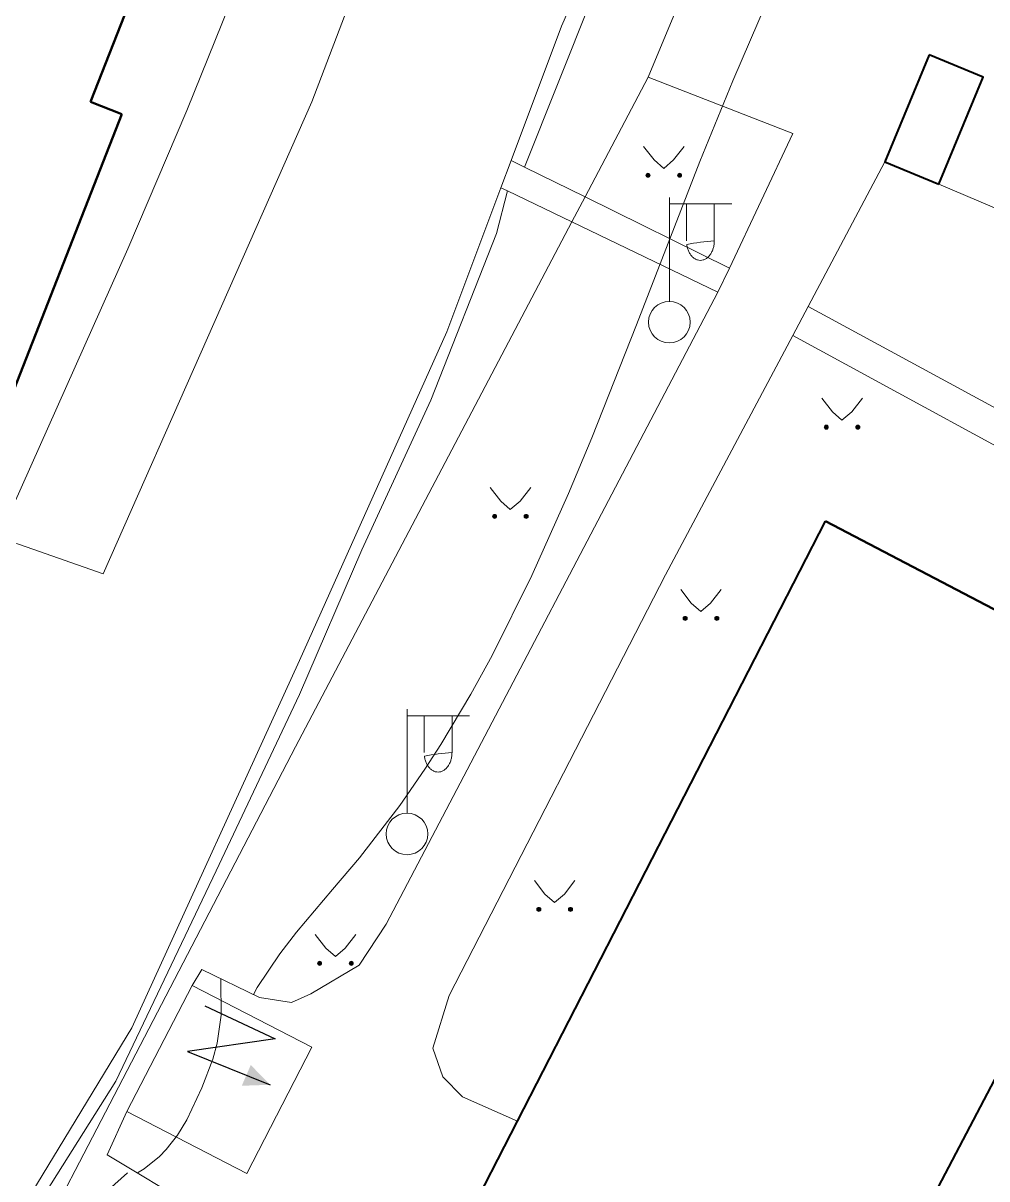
# Model space of a CAD drawing. Extents: x 1000 to 4000, y -5000 to -1000.
# Drawn here: x 1385.1 to 1431.4, y -4218.6 to -4163 of the extents above; entities that cross this region are included whole.
import ezdxf

# ---------------------------------------------------------------- set-up
doc = ezdxf.new("R2010")
doc.units = 0
doc.header["$MEASUREMENT"] = 0
for name, color, linetype in [('16', 7, 'CONTINUOUS'), ('СЛОЙ_11', 7, 'CONTINUOUS'), ('СЛОЙ_16', 7, 'CONTINUOUS'), ('СЛОЙ_24', 7, 'CONTINUOUS'), ('СЛОЙ_3', 7, 'CONTINUOUS'), ('СЛОЙ_37', 7, 'CONTINUOUS'), ('СЛОЙ_41', 7, 'CONTINUOUS'), ('СЛОЙ_50', 7, 'CONTINUOUS'), ('СЛОЙ_6', 7, 'CONTINUOUS')]:
    doc.layers.add(name, color=color, linetype=linetype)

# ---------------------------------------------------------------- blocks, each defined once
blk = doc.blocks.new('112_2')
at = {"layer": '16', "color": 121, "linetype": 'Continuous'}
blk.add_lwpolyline([(1.171, -1.947), (-1.974, 0.052), (2.276, 0.138), (-1.465, 2.221)], dxfattribs=at)
blk.add_solid([(-1.465, 2.221), (-0.657, 1.158), (-0.104, 2.094)], dxfattribs=at)

msp = doc.modelspace()

# ---------------------------------------------------------------- linework, layer by layer
at = {"layer": 'СЛОЙ_11', "color": 253, "linetype": 'Continuous', "lineweight": 0}
for points in [[(1380.614, -4186.54), (1388.947, -4189.455), (1398.981, -4166.741), (1410.26, -4137.126), (1416.213, -4119.963)], [(1412.122, -4171.325), (1415.158, -4165.559)], [(1415.158, -4165.559), (1422.12, -4168.27)], [(1429.139, -4170.713), (1442.178, -4176.252)], [(1411.491, -4172.525), (1412.122, -4171.325)], [(1376.589, -4239.312), (1398.192, -4197.788), (1411.491, -4172.525)]]:
    msp.add_lwpolyline(points, dxfattribs=at)
at = {"layer": 'СЛОЙ_16', "color": 253, "linetype": 'Continuous', "lineweight": 0}
for points in [[(1393.219, -4209.261), (1390.089, -4215.33)], [(1390.089, -4215.33), (1395.857, -4218.304), (1398.986, -4212.235), (1393.219, -4209.261)]]:
    msp.add_lwpolyline(points, dxfattribs=at)
at = {"layer": 'СЛОЙ_24', "color": 253, "linetype": 'Continuous', "lineweight": 0}
for p, q in [((1422.845, -4176.596), (1437.771, -4184.698)), ((1393.219, -4209.261), (1393.686, -4208.499)), ((1405.584, -4209.738), (1404.803, -4212.28)), ((1390.089, -4215.33), (1389.14, -4217.405))]:
    msp.add_line(p, q, dxfattribs=at)
for points in [[(1417.342, -4148.713), (1410.983, -4163.113), (1408.564, -4169.571)], [(1415.158, -4165.559), (1421.887, -4149.362)], [(1419.06, -4174.746), (1422.12, -4168.27)], [(1408.564, -4169.571), (1408.074, -4170.879)], [(1408.564, -4169.571), (1409.201, -4169.885)], [(1409.201, -4169.885), (1412.122, -4171.325)], [(1422.845, -4176.596), (1426.54, -4169.64)], [(1408.074, -4170.879), (1405.474, -4177.819), (1398.384, -4193.626), (1390.33, -4211.298), (1378.731, -4230.367), (1371.487, -4241.201), (1356.65, -4264.333), (1349.366, -4275.745), (1353.104, -4278.443), (1354.76, -4276.176)], [(1408.074, -4170.879), (1408.384, -4171.028)], [(1408.384, -4171.028), (1411.491, -4172.525)], [(1412.122, -4171.325), (1419.06, -4174.746)], [(1411.491, -4172.525), (1418.512, -4175.906)], [(1418.512, -4175.906), (1419.06, -4174.746)], [(1401.259, -4208.282), (1402.555, -4206.311), (1418.512, -4175.906)], [(1422.108, -4177.983), (1422.845, -4176.596)], [(1405.584, -4209.738), (1415.991, -4189.501), (1422.108, -4177.983)], [(1422.108, -4177.983), (1437.136, -4186.164)], [(1393.686, -4208.499), (1396.472, -4209.841), (1398, -4210.076), (1398.94, -4209.665), (1401.259, -4208.282)], [(1404.803, -4212.28), (1405.275, -4213.666), (1406.224, -4214.615), (1408.876, -4215.793)], [(1393.941, -4222.453), (1393.905, -4221.311), (1393.352, -4219.947), (1389.14, -4217.405)]]:
    msp.add_lwpolyline(points, dxfattribs=at)
at = {"layer": 'СЛОЙ_3', "color": 253, "linetype": 'Continuous', "lineweight": 0}
for p, q in [((1416.174, -4176.349), (1416.174, -4171.349)), ((1416.174, -4174.349), (1416.174, -4171.349)), ((1416.174, -4171.663), (1419.174, -4171.663)), ((1416.995, -4173.431), (1416.995, -4171.663)), ((1418.337, -4173.431), (1418.337, -4171.663)), ((1403.559, -4200.971), (1403.559, -4195.971)), ((1403.559, -4198.971), (1403.559, -4195.971)), ((1403.559, -4196.285), (1406.559, -4196.285)), ((1404.38, -4198.053), (1404.38, -4196.285)), ((1405.722, -4198.053), (1405.722, -4196.285)), ((1387.876, -4220.272), (1390.116, -4218.277))]:
    msp.add_line(p, q, dxfattribs=at)
for points in [[(1418.337, -4173.431, -0.035191), (1418.324, -4173.615, -0.036545), (1418.286, -4173.792, -0.03934), (1418.224, -4173.955, -0.0437), (1418.141, -4174.098, -0.049642), (1418.039, -4174.215, -0.056748), (1417.923, -4174.302, -0.0637), (1417.797, -4174.356, -0.068204), (1417.666, -4174.374, -0.068204), (1417.535, -4174.356, -0.0637), (1417.409, -4174.302, -0.056748), (1417.293, -4174.215, -0.049642), (1417.191, -4174.098, -0.0437), (1417.108, -4173.955, -0.03934), (1417.046, -4173.792, -0.036545), (1417.008, -4173.615, -0.035191)], [(1405.722, -4198.053, -0.035191), (1405.709, -4198.237, -0.036545), (1405.671, -4198.414, -0.03934), (1405.609, -4198.577, -0.0437), (1405.526, -4198.72, -0.049642), (1405.424, -4198.837, -0.056748), (1405.308, -4198.924, -0.0637), (1405.182, -4198.978, -0.068204), (1405.051, -4198.996, -0.068204), (1404.92, -4198.978, -0.0637), (1404.794, -4198.924, -0.056748), (1404.678, -4198.837, -0.049642), (1404.576, -4198.72, -0.0437), (1404.493, -4198.577, -0.03934), (1404.431, -4198.414, -0.036545), (1404.393, -4198.237, -0.035191)]]:
    msp.add_lwpolyline(points, format="xyb", close=True, dxfattribs=at)
for centre in [(1416.174, -4177.349), (1403.559, -4201.971)]:
    msp.add_circle(centre, 1, dxfattribs=at)
at = {"layer": 'СЛОЙ_37', "color": 253, "linetype": 'Continuous', "lineweight": 0}
msp.add_line((1409.201, -4169.885), (1420.502, -4141.56), dxfattribs=at)
msp.add_lwpolyline([(1366.824, -4248.911), (1371.834, -4241.74), (1377.652, -4232.757), (1389.559, -4213.864), (1394.376, -4203.742), (1398.385, -4195.26), (1401.389, -4188.306), (1404.703, -4181.096), (1407.863, -4173.077), (1408.384, -4171.028)], dxfattribs=at)
at = {"layer": 'СЛОЙ_41', "color": 253, "linetype": 'Continuous', "lineweight": 0}
for p, q in [((1414.933, -4168.893), (1415.443, -4169.543)), ((1416.883, -4168.893), (1416.373, -4169.543)), ((1415.443, -4169.543), (1415.903, -4169.953)), ((1416.373, -4169.543), (1415.903, -4169.953)), ((1423.505, -4181.011), (1424.015, -4181.661)), ((1425.455, -4181.011), (1424.945, -4181.661)), ((1424.015, -4181.661), (1424.475, -4182.071)), ((1424.945, -4181.661), (1424.475, -4182.071)), ((1407.555, -4185.307), (1408.065, -4185.957)), ((1409.505, -4185.307), (1408.995, -4185.957)), ((1408.065, -4185.957), (1408.525, -4186.367)), ((1408.995, -4185.957), (1408.525, -4186.367)), ((1416.721, -4190.213), (1417.231, -4190.863)), ((1418.671, -4190.213), (1418.161, -4190.863)), ((1417.231, -4190.863), (1417.691, -4191.273)), ((1418.161, -4190.863), (1417.691, -4191.273)), ((1409.684, -4204.214), (1410.194, -4204.864)), ((1411.634, -4204.214), (1411.124, -4204.864)), ((1410.194, -4204.864), (1410.654, -4205.274)), ((1411.124, -4204.864), (1410.654, -4205.274)), ((1399.142, -4206.81), (1399.652, -4207.46)), ((1401.092, -4206.81), (1400.582, -4207.46)), ((1399.652, -4207.46), (1400.112, -4207.87)), ((1400.582, -4207.46), (1400.112, -4207.87))]:
    msp.add_line(p, q, dxfattribs=at)
for centre in [(1415.147, -4170.281), (1416.668, -4170.281), (1423.719, -4182.401), (1425.24, -4182.401), (1407.769, -4186.695), (1409.29, -4186.695), (1416.935, -4191.603), (1418.456, -4191.603), (1409.898, -4205.604), (1411.419, -4205.604), (1399.356, -4208.198), (1400.877, -4208.198)]:
    msp.add_circle(centre, 0.0976, dxfattribs=at)
for points in [[(1415.051, -4170.3), (1415.049, -4170.281), (1415.051, -4170.262)], [(1415.056, -4170.318), (1415.051, -4170.262), (1415.056, -4170.244)], [(1415.051, -4170.3), (1415.051, -4170.262), (1415.056, -4170.318)], [(1415.065, -4170.335), (1415.056, -4170.244), (1415.065, -4170.227)], [(1415.056, -4170.318), (1415.056, -4170.244), (1415.065, -4170.335)], [(1415.078, -4170.35), (1415.065, -4170.227), (1415.078, -4170.212)], [(1415.065, -4170.335), (1415.065, -4170.227), (1415.078, -4170.35)], [(1415.092, -4170.362), (1415.078, -4170.212), (1415.092, -4170.2)], [(1415.078, -4170.35), (1415.078, -4170.212), (1415.092, -4170.362)], [(1415.109, -4170.371), (1415.092, -4170.2), (1415.109, -4170.191)], [(1415.092, -4170.362), (1415.092, -4170.2), (1415.109, -4170.371)], [(1415.128, -4170.377), (1415.109, -4170.191), (1415.128, -4170.185)], [(1415.109, -4170.371), (1415.109, -4170.191), (1415.128, -4170.377)], [(1415.147, -4170.379), (1415.128, -4170.185), (1415.147, -4170.183)], [(1415.128, -4170.377), (1415.128, -4170.185), (1415.147, -4170.379)], [(1416.572, -4170.3), (1416.57, -4170.281), (1416.572, -4170.262)], [(1416.577, -4170.318), (1416.572, -4170.262), (1416.577, -4170.244)], [(1416.572, -4170.3), (1416.572, -4170.262), (1416.577, -4170.318)], [(1416.586, -4170.335), (1416.577, -4170.244), (1416.586, -4170.227)], [(1416.577, -4170.318), (1416.577, -4170.244), (1416.586, -4170.335)], [(1416.599, -4170.35), (1416.586, -4170.227), (1416.599, -4170.212)], [(1416.586, -4170.335), (1416.586, -4170.227), (1416.599, -4170.35)], [(1416.613, -4170.362), (1416.599, -4170.212), (1416.613, -4170.2)], [(1416.599, -4170.35), (1416.599, -4170.212), (1416.613, -4170.362)], [(1416.63, -4170.371), (1416.613, -4170.2), (1416.63, -4170.191)], [(1416.613, -4170.362), (1416.613, -4170.2), (1416.63, -4170.371)], [(1416.649, -4170.377), (1416.63, -4170.191), (1416.649, -4170.185)], [(1416.63, -4170.371), (1416.63, -4170.191), (1416.649, -4170.377)], [(1416.668, -4170.379), (1416.649, -4170.185), (1416.668, -4170.183)], [(1416.649, -4170.377), (1416.649, -4170.185), (1416.668, -4170.379)], [(1423.665, -4182.482), (1423.65, -4182.332), (1423.665, -4182.319)], [(1423.682, -4182.491), (1423.665, -4182.319), (1423.682, -4182.31)], [(1423.665, -4182.482), (1423.665, -4182.319), (1423.682, -4182.491)], [(1423.7, -4182.496), (1423.682, -4182.31), (1423.7, -4182.305)], [(1423.682, -4182.491), (1423.682, -4182.31), (1423.7, -4182.496)], [(1423.719, -4182.498), (1423.7, -4182.305), (1423.719, -4182.303)], [(1423.7, -4182.496), (1423.7, -4182.305), (1423.719, -4182.498)], [(1425.186, -4182.482), (1425.171, -4182.332), (1425.186, -4182.319)], [(1425.203, -4182.491), (1425.186, -4182.319), (1425.203, -4182.31)], [(1425.186, -4182.482), (1425.186, -4182.319), (1425.203, -4182.491)], [(1425.221, -4182.496), (1425.203, -4182.31), (1425.221, -4182.305)], [(1425.203, -4182.491), (1425.203, -4182.31), (1425.221, -4182.496)], [(1425.24, -4182.498), (1425.221, -4182.305), (1425.24, -4182.303)], [(1425.221, -4182.496), (1425.221, -4182.305), (1425.24, -4182.498)], [(1423.623, -4182.42), (1423.621, -4182.401), (1423.623, -4182.381)], [(1423.629, -4182.438), (1423.623, -4182.381), (1423.629, -4182.363)], [(1423.623, -4182.42), (1423.623, -4182.381), (1423.629, -4182.438)], [(1423.638, -4182.455), (1423.629, -4182.363), (1423.638, -4182.346)], [(1423.629, -4182.438), (1423.629, -4182.363), (1423.638, -4182.455)], [(1423.65, -4182.47), (1423.638, -4182.346), (1423.65, -4182.332)], [(1423.638, -4182.455), (1423.638, -4182.346), (1423.65, -4182.47)], [(1423.65, -4182.47), (1423.65, -4182.332), (1423.665, -4182.482)], [(1425.144, -4182.42), (1425.142, -4182.401), (1425.144, -4182.381)], [(1425.15, -4182.438), (1425.144, -4182.381), (1425.15, -4182.363)], [(1425.144, -4182.42), (1425.144, -4182.381), (1425.15, -4182.438)], [(1425.159, -4182.455), (1425.15, -4182.363), (1425.159, -4182.346)], [(1425.15, -4182.438), (1425.15, -4182.363), (1425.159, -4182.455)], [(1425.171, -4182.47), (1425.159, -4182.346), (1425.171, -4182.332)], [(1425.159, -4182.455), (1425.159, -4182.346), (1425.171, -4182.47)], [(1425.171, -4182.47), (1425.171, -4182.332), (1425.186, -4182.482)], [(1407.673, -4186.714), (1407.671, -4186.695), (1407.673, -4186.676)], [(1407.678, -4186.732), (1407.673, -4186.676), (1407.678, -4186.658)], [(1407.673, -4186.714), (1407.673, -4186.676), (1407.678, -4186.732)], [(1407.687, -4186.749), (1407.678, -4186.658), (1407.687, -4186.641)], [(1407.678, -4186.732), (1407.678, -4186.658), (1407.687, -4186.749)], [(1407.7, -4186.764), (1407.687, -4186.641), (1407.7, -4186.626)], [(1407.687, -4186.749), (1407.687, -4186.641), (1407.7, -4186.764)], [(1407.714, -4186.776), (1407.7, -4186.626), (1407.714, -4186.614)], [(1407.7, -4186.764), (1407.7, -4186.626), (1407.714, -4186.776)], [(1407.731, -4186.785), (1407.714, -4186.614), (1407.731, -4186.605)], [(1407.714, -4186.776), (1407.714, -4186.614), (1407.731, -4186.785)], [(1407.75, -4186.791), (1407.731, -4186.605), (1407.75, -4186.599)], [(1407.731, -4186.785), (1407.731, -4186.605), (1407.75, -4186.791)], [(1407.769, -4186.793), (1407.75, -4186.599), (1407.769, -4186.597)], [(1407.75, -4186.791), (1407.75, -4186.599), (1407.769, -4186.793)], [(1409.194, -4186.714), (1409.192, -4186.695), (1409.194, -4186.676)], [(1409.199, -4186.732), (1409.194, -4186.676), (1409.199, -4186.658)], [(1409.194, -4186.714), (1409.194, -4186.676), (1409.199, -4186.732)], [(1409.208, -4186.749), (1409.199, -4186.658), (1409.208, -4186.641)], [(1409.199, -4186.732), (1409.199, -4186.658), (1409.208, -4186.749)], [(1409.221, -4186.764), (1409.208, -4186.641), (1409.221, -4186.626)], [(1409.208, -4186.749), (1409.208, -4186.641), (1409.221, -4186.764)], [(1409.235, -4186.776), (1409.221, -4186.626), (1409.235, -4186.614)], [(1409.221, -4186.764), (1409.221, -4186.626), (1409.235, -4186.776)], [(1409.252, -4186.785), (1409.235, -4186.614), (1409.252, -4186.605)], [(1409.235, -4186.776), (1409.235, -4186.614), (1409.252, -4186.785)], [(1409.271, -4186.791), (1409.252, -4186.605), (1409.271, -4186.599)], [(1409.252, -4186.785), (1409.252, -4186.605), (1409.271, -4186.791)], [(1409.29, -4186.793), (1409.271, -4186.599), (1409.29, -4186.597)], [(1409.271, -4186.791), (1409.271, -4186.599), (1409.29, -4186.793)], [(1416.839, -4191.622), (1416.837, -4191.603), (1416.839, -4191.583)], [(1416.845, -4191.64), (1416.839, -4191.583), (1416.845, -4191.565)], [(1416.839, -4191.622), (1416.839, -4191.583), (1416.845, -4191.64)], [(1416.854, -4191.657), (1416.845, -4191.565), (1416.854, -4191.548)], [(1416.845, -4191.64), (1416.845, -4191.565), (1416.854, -4191.657)], [(1416.866, -4191.672), (1416.854, -4191.548), (1416.866, -4191.534)], [(1416.854, -4191.657), (1416.854, -4191.548), (1416.866, -4191.672)], [(1416.881, -4191.684), (1416.866, -4191.534), (1416.881, -4191.521)], [(1416.866, -4191.672), (1416.866, -4191.534), (1416.881, -4191.684)], [(1416.898, -4191.693), (1416.881, -4191.521), (1416.898, -4191.512)], [(1416.881, -4191.684), (1416.881, -4191.521), (1416.898, -4191.693)], [(1416.916, -4191.698), (1416.898, -4191.512), (1416.916, -4191.507)], [(1416.898, -4191.693), (1416.898, -4191.512), (1416.916, -4191.698)], [(1416.935, -4191.7), (1416.916, -4191.507), (1416.935, -4191.505)], [(1416.916, -4191.698), (1416.916, -4191.507), (1416.935, -4191.7)], [(1418.36, -4191.622), (1418.358, -4191.603), (1418.36, -4191.583)], [(1418.366, -4191.64), (1418.36, -4191.583), (1418.366, -4191.565)], [(1418.36, -4191.622), (1418.36, -4191.583), (1418.366, -4191.64)], [(1418.375, -4191.657), (1418.366, -4191.565), (1418.375, -4191.548)], [(1418.366, -4191.64), (1418.366, -4191.565), (1418.375, -4191.657)], [(1418.387, -4191.672), (1418.375, -4191.548), (1418.387, -4191.534)], [(1418.375, -4191.657), (1418.375, -4191.548), (1418.387, -4191.672)], [(1418.402, -4191.684), (1418.387, -4191.534), (1418.402, -4191.521)], [(1418.387, -4191.672), (1418.387, -4191.534), (1418.402, -4191.684)], [(1418.419, -4191.693), (1418.402, -4191.521), (1418.419, -4191.512)], [(1418.402, -4191.684), (1418.402, -4191.521), (1418.419, -4191.693)], [(1418.437, -4191.698), (1418.419, -4191.512), (1418.437, -4191.507)], [(1418.419, -4191.693), (1418.419, -4191.512), (1418.437, -4191.698)], [(1418.456, -4191.7), (1418.437, -4191.507), (1418.456, -4191.505)], [(1418.437, -4191.698), (1418.437, -4191.507), (1418.456, -4191.7)], [(1409.802, -4205.623), (1409.8, -4205.604), (1409.802, -4205.584)], [(1409.808, -4205.641), (1409.802, -4205.584), (1409.808, -4205.566)], [(1409.802, -4205.623), (1409.802, -4205.584), (1409.808, -4205.641)], [(1409.817, -4205.658), (1409.808, -4205.566), (1409.817, -4205.549)], [(1409.808, -4205.641), (1409.808, -4205.566), (1409.817, -4205.658)], [(1409.829, -4205.673), (1409.817, -4205.549), (1409.829, -4205.535)], [(1409.817, -4205.658), (1409.817, -4205.549), (1409.829, -4205.673)], [(1409.844, -4205.685), (1409.829, -4205.535), (1409.844, -4205.522)], [(1409.829, -4205.673), (1409.829, -4205.535), (1409.844, -4205.685)], [(1409.861, -4205.694), (1409.844, -4205.522), (1409.861, -4205.513)], [(1409.844, -4205.685), (1409.844, -4205.522), (1409.861, -4205.694)], [(1409.879, -4205.699), (1409.861, -4205.513), (1409.879, -4205.508)], [(1409.861, -4205.694), (1409.861, -4205.513), (1409.879, -4205.699)], [(1409.898, -4205.701), (1409.879, -4205.508), (1409.898, -4205.506)], [(1409.879, -4205.699), (1409.879, -4205.508), (1409.898, -4205.701)], [(1411.323, -4205.623), (1411.321, -4205.604), (1411.323, -4205.584)], [(1411.329, -4205.641), (1411.323, -4205.584), (1411.329, -4205.566)], [(1411.323, -4205.623), (1411.323, -4205.584), (1411.329, -4205.641)], [(1411.338, -4205.658), (1411.329, -4205.566), (1411.338, -4205.549)], [(1411.329, -4205.641), (1411.329, -4205.566), (1411.338, -4205.658)], [(1411.35, -4205.673), (1411.338, -4205.549), (1411.35, -4205.535)], [(1411.338, -4205.658), (1411.338, -4205.549), (1411.35, -4205.673)], [(1411.365, -4205.685), (1411.35, -4205.535), (1411.365, -4205.522)], [(1411.35, -4205.673), (1411.35, -4205.535), (1411.365, -4205.685)], [(1411.382, -4205.694), (1411.365, -4205.522), (1411.382, -4205.513)], [(1411.365, -4205.685), (1411.365, -4205.522), (1411.382, -4205.694)], [(1411.4, -4205.699), (1411.382, -4205.513), (1411.4, -4205.508)], [(1411.382, -4205.694), (1411.382, -4205.513), (1411.4, -4205.699)], [(1411.419, -4205.701), (1411.4, -4205.508), (1411.419, -4205.506)], [(1411.4, -4205.699), (1411.4, -4205.508), (1411.419, -4205.701)], [(1399.26, -4208.217), (1399.258, -4208.198), (1399.26, -4208.179)], [(1399.265, -4208.235), (1399.26, -4208.179), (1399.265, -4208.161)], [(1399.26, -4208.217), (1399.26, -4208.179), (1399.265, -4208.235)], [(1399.274, -4208.252), (1399.265, -4208.161), (1399.274, -4208.144)], [(1399.265, -4208.235), (1399.265, -4208.161), (1399.274, -4208.252)], [(1399.287, -4208.267), (1399.274, -4208.144), (1399.287, -4208.129)], [(1399.274, -4208.252), (1399.274, -4208.144), (1399.287, -4208.267)], [(1399.301, -4208.279), (1399.287, -4208.129), (1399.301, -4208.117)], [(1399.287, -4208.267), (1399.287, -4208.129), (1399.301, -4208.279)], [(1399.318, -4208.288), (1399.301, -4208.117), (1399.318, -4208.108)], [(1399.301, -4208.279), (1399.301, -4208.117), (1399.318, -4208.288)], [(1399.337, -4208.294), (1399.318, -4208.108), (1399.337, -4208.102)], [(1399.318, -4208.288), (1399.318, -4208.108), (1399.337, -4208.294)], [(1399.356, -4208.296), (1399.337, -4208.102), (1399.356, -4208.1)], [(1399.337, -4208.294), (1399.337, -4208.102), (1399.356, -4208.296)], [(1400.781, -4208.217), (1400.779, -4208.198), (1400.781, -4208.179)], [(1400.786, -4208.235), (1400.781, -4208.179), (1400.786, -4208.161)], [(1400.781, -4208.217), (1400.781, -4208.179), (1400.786, -4208.235)], [(1400.795, -4208.252), (1400.786, -4208.161), (1400.795, -4208.144)], [(1400.786, -4208.235), (1400.786, -4208.161), (1400.795, -4208.252)], [(1400.808, -4208.267), (1400.795, -4208.144), (1400.808, -4208.129)], [(1400.795, -4208.252), (1400.795, -4208.144), (1400.808, -4208.267)], [(1400.822, -4208.279), (1400.808, -4208.129), (1400.822, -4208.117)], [(1400.808, -4208.267), (1400.808, -4208.129), (1400.822, -4208.279)], [(1400.839, -4208.288), (1400.822, -4208.117), (1400.839, -4208.108)], [(1400.822, -4208.279), (1400.822, -4208.117), (1400.839, -4208.288)], [(1400.858, -4208.294), (1400.839, -4208.108), (1400.858, -4208.102)], [(1400.839, -4208.288), (1400.839, -4208.108), (1400.858, -4208.294)], [(1400.877, -4208.296), (1400.858, -4208.102), (1400.877, -4208.1)], [(1400.858, -4208.294), (1400.858, -4208.102), (1400.877, -4208.296)]]:
    msp.add_solid(points, dxfattribs=at)
at = {"layer": 'СЛОЙ_41', "color": 253, "linetype": 'Continuous', "lineweight": 0, "extrusion": (0, 0, -1)}
for points in [[(-1415.147, -4170.379), (-1415.147, -4170.183), (-1415.166, -4170.377)], [(-1415.166, -4170.377), (-1415.147, -4170.183), (-1415.166, -4170.185)], [(-1415.166, -4170.377), (-1415.166, -4170.185), (-1415.184, -4170.371)], [(-1415.184, -4170.371), (-1415.166, -4170.185), (-1415.184, -4170.191)], [(-1415.184, -4170.371), (-1415.184, -4170.191), (-1415.201, -4170.362)], [(-1415.201, -4170.362), (-1415.184, -4170.191), (-1415.201, -4170.2)], [(-1415.201, -4170.362), (-1415.201, -4170.2), (-1415.216, -4170.35)], [(-1415.216, -4170.35), (-1415.201, -4170.2), (-1415.216, -4170.212)], [(-1415.216, -4170.35), (-1415.216, -4170.212), (-1415.228, -4170.335)], [(-1415.228, -4170.335), (-1415.216, -4170.212), (-1415.228, -4170.227)], [(-1415.228, -4170.335), (-1415.228, -4170.227), (-1415.237, -4170.318)], [(-1415.237, -4170.318), (-1415.228, -4170.227), (-1415.237, -4170.244)], [(-1415.237, -4170.318), (-1415.237, -4170.244), (-1415.242, -4170.3)], [(-1415.242, -4170.3), (-1415.237, -4170.244), (-1415.242, -4170.262)], [(-1415.242, -4170.3), (-1415.242, -4170.262), (-1415.244, -4170.281)], [(-1416.668, -4170.379), (-1416.668, -4170.183), (-1416.687, -4170.377)], [(-1416.687, -4170.377), (-1416.668, -4170.183), (-1416.687, -4170.185)], [(-1416.687, -4170.377), (-1416.687, -4170.185), (-1416.705, -4170.371)], [(-1416.705, -4170.371), (-1416.687, -4170.185), (-1416.705, -4170.191)], [(-1416.705, -4170.371), (-1416.705, -4170.191), (-1416.722, -4170.362)], [(-1416.722, -4170.362), (-1416.705, -4170.191), (-1416.722, -4170.2)], [(-1416.722, -4170.362), (-1416.722, -4170.2), (-1416.737, -4170.35)], [(-1416.737, -4170.35), (-1416.722, -4170.2), (-1416.737, -4170.212)], [(-1416.737, -4170.35), (-1416.737, -4170.212), (-1416.749, -4170.335)], [(-1416.749, -4170.335), (-1416.737, -4170.212), (-1416.749, -4170.227)], [(-1416.749, -4170.335), (-1416.749, -4170.227), (-1416.758, -4170.318)], [(-1416.758, -4170.318), (-1416.749, -4170.227), (-1416.758, -4170.244)], [(-1416.758, -4170.318), (-1416.758, -4170.244), (-1416.763, -4170.3)], [(-1416.763, -4170.3), (-1416.758, -4170.244), (-1416.763, -4170.262)], [(-1416.763, -4170.3), (-1416.763, -4170.262), (-1416.765, -4170.281)], [(-1423.719, -4182.498), (-1423.719, -4182.303), (-1423.738, -4182.496)], [(-1423.738, -4182.496), (-1423.719, -4182.303), (-1423.738, -4182.305)], [(-1423.738, -4182.496), (-1423.738, -4182.305), (-1423.756, -4182.491)], [(-1423.756, -4182.491), (-1423.738, -4182.305), (-1423.756, -4182.31)], [(-1423.756, -4182.491), (-1423.756, -4182.31), (-1423.773, -4182.482)], [(-1423.773, -4182.482), (-1423.756, -4182.31), (-1423.773, -4182.319)], [(-1423.773, -4182.482), (-1423.773, -4182.319), (-1423.788, -4182.47)], [(-1423.788, -4182.47), (-1423.773, -4182.319), (-1423.788, -4182.332)], [(-1425.24, -4182.498), (-1425.24, -4182.303), (-1425.259, -4182.496)], [(-1425.259, -4182.496), (-1425.24, -4182.303), (-1425.259, -4182.305)], [(-1425.259, -4182.496), (-1425.259, -4182.305), (-1425.277, -4182.491)], [(-1425.277, -4182.491), (-1425.259, -4182.305), (-1425.277, -4182.31)], [(-1425.277, -4182.491), (-1425.277, -4182.31), (-1425.294, -4182.482)], [(-1425.294, -4182.482), (-1425.277, -4182.31), (-1425.294, -4182.319)], [(-1425.294, -4182.482), (-1425.294, -4182.319), (-1425.309, -4182.47)], [(-1425.309, -4182.47), (-1425.294, -4182.319), (-1425.309, -4182.332)], [(-1423.788, -4182.47), (-1423.788, -4182.332), (-1423.8, -4182.455)], [(-1423.8, -4182.455), (-1423.788, -4182.332), (-1423.8, -4182.346)], [(-1423.8, -4182.455), (-1423.8, -4182.346), (-1423.809, -4182.438)], [(-1423.809, -4182.438), (-1423.8, -4182.346), (-1423.809, -4182.363)], [(-1423.809, -4182.438), (-1423.809, -4182.363), (-1423.815, -4182.42)], [(-1423.815, -4182.42), (-1423.809, -4182.363), (-1423.815, -4182.381)], [(-1423.815, -4182.42), (-1423.815, -4182.381), (-1423.817, -4182.401)], [(-1425.309, -4182.47), (-1425.309, -4182.332), (-1425.321, -4182.455)], [(-1425.321, -4182.455), (-1425.309, -4182.332), (-1425.321, -4182.346)], [(-1425.321, -4182.455), (-1425.321, -4182.346), (-1425.33, -4182.438)], [(-1425.33, -4182.438), (-1425.321, -4182.346), (-1425.33, -4182.363)], [(-1425.33, -4182.438), (-1425.33, -4182.363), (-1425.336, -4182.42)], [(-1425.336, -4182.42), (-1425.33, -4182.363), (-1425.336, -4182.381)], [(-1425.336, -4182.42), (-1425.336, -4182.381), (-1425.338, -4182.401)], [(-1407.769, -4186.793), (-1407.769, -4186.597), (-1407.788, -4186.791)], [(-1407.788, -4186.791), (-1407.769, -4186.597), (-1407.788, -4186.599)], [(-1407.788, -4186.791), (-1407.788, -4186.599), (-1407.806, -4186.785)], [(-1407.806, -4186.785), (-1407.788, -4186.599), (-1407.806, -4186.605)], [(-1407.806, -4186.785), (-1407.806, -4186.605), (-1407.823, -4186.776)], [(-1407.823, -4186.776), (-1407.806, -4186.605), (-1407.823, -4186.614)], [(-1407.823, -4186.776), (-1407.823, -4186.614), (-1407.838, -4186.764)], [(-1407.838, -4186.764), (-1407.823, -4186.614), (-1407.838, -4186.626)], [(-1407.838, -4186.764), (-1407.838, -4186.626), (-1407.85, -4186.749)], [(-1407.85, -4186.749), (-1407.838, -4186.626), (-1407.85, -4186.641)], [(-1407.85, -4186.749), (-1407.85, -4186.641), (-1407.859, -4186.732)], [(-1407.859, -4186.732), (-1407.85, -4186.641), (-1407.859, -4186.658)], [(-1407.859, -4186.732), (-1407.859, -4186.658), (-1407.864, -4186.714)], [(-1407.864, -4186.714), (-1407.859, -4186.658), (-1407.864, -4186.676)], [(-1407.864, -4186.714), (-1407.864, -4186.676), (-1407.866, -4186.695)], [(-1409.29, -4186.793), (-1409.29, -4186.597), (-1409.309, -4186.791)], [(-1409.309, -4186.791), (-1409.29, -4186.597), (-1409.309, -4186.599)], [(-1409.309, -4186.791), (-1409.309, -4186.599), (-1409.327, -4186.785)], [(-1409.327, -4186.785), (-1409.309, -4186.599), (-1409.327, -4186.605)], [(-1409.327, -4186.785), (-1409.327, -4186.605), (-1409.344, -4186.776)], [(-1409.344, -4186.776), (-1409.327, -4186.605), (-1409.344, -4186.614)], [(-1409.344, -4186.776), (-1409.344, -4186.614), (-1409.359, -4186.764)], [(-1409.359, -4186.764), (-1409.344, -4186.614), (-1409.359, -4186.626)], [(-1409.359, -4186.764), (-1409.359, -4186.626), (-1409.371, -4186.749)], [(-1409.371, -4186.749), (-1409.359, -4186.626), (-1409.371, -4186.641)], [(-1409.371, -4186.749), (-1409.371, -4186.641), (-1409.38, -4186.732)], [(-1409.38, -4186.732), (-1409.371, -4186.641), (-1409.38, -4186.658)], [(-1409.38, -4186.732), (-1409.38, -4186.658), (-1409.385, -4186.714)], [(-1409.385, -4186.714), (-1409.38, -4186.658), (-1409.385, -4186.676)], [(-1409.385, -4186.714), (-1409.385, -4186.676), (-1409.387, -4186.695)], [(-1416.935, -4191.7), (-1416.935, -4191.505), (-1416.954, -4191.698)], [(-1416.954, -4191.698), (-1416.935, -4191.505), (-1416.954, -4191.507)], [(-1416.954, -4191.698), (-1416.954, -4191.507), (-1416.972, -4191.693)], [(-1416.972, -4191.693), (-1416.954, -4191.507), (-1416.972, -4191.512)], [(-1416.972, -4191.693), (-1416.972, -4191.512), (-1416.989, -4191.684)], [(-1416.989, -4191.684), (-1416.972, -4191.512), (-1416.989, -4191.521)], [(-1416.989, -4191.684), (-1416.989, -4191.521), (-1417.004, -4191.672)], [(-1417.004, -4191.672), (-1416.989, -4191.521), (-1417.004, -4191.534)], [(-1417.004, -4191.672), (-1417.004, -4191.534), (-1417.016, -4191.657)], [(-1417.016, -4191.657), (-1417.004, -4191.534), (-1417.016, -4191.548)], [(-1417.016, -4191.657), (-1417.016, -4191.548), (-1417.025, -4191.64)], [(-1417.025, -4191.64), (-1417.016, -4191.548), (-1417.025, -4191.565)], [(-1417.025, -4191.64), (-1417.025, -4191.565), (-1417.031, -4191.622)], [(-1417.031, -4191.622), (-1417.025, -4191.565), (-1417.031, -4191.583)], [(-1417.031, -4191.622), (-1417.031, -4191.583), (-1417.033, -4191.603)], [(-1418.456, -4191.7), (-1418.456, -4191.505), (-1418.475, -4191.698)], [(-1418.475, -4191.698), (-1418.456, -4191.505), (-1418.475, -4191.507)], [(-1418.475, -4191.698), (-1418.475, -4191.507), (-1418.493, -4191.693)], [(-1418.493, -4191.693), (-1418.475, -4191.507), (-1418.493, -4191.512)], [(-1418.493, -4191.693), (-1418.493, -4191.512), (-1418.51, -4191.684)], [(-1418.51, -4191.684), (-1418.493, -4191.512), (-1418.51, -4191.521)], [(-1418.51, -4191.684), (-1418.51, -4191.521), (-1418.525, -4191.672)], [(-1418.525, -4191.672), (-1418.51, -4191.521), (-1418.525, -4191.534)], [(-1418.525, -4191.672), (-1418.525, -4191.534), (-1418.537, -4191.657)], [(-1418.537, -4191.657), (-1418.525, -4191.534), (-1418.537, -4191.548)], [(-1418.537, -4191.657), (-1418.537, -4191.548), (-1418.546, -4191.64)], [(-1418.546, -4191.64), (-1418.537, -4191.548), (-1418.546, -4191.565)], [(-1418.546, -4191.64), (-1418.546, -4191.565), (-1418.552, -4191.622)], [(-1418.552, -4191.622), (-1418.546, -4191.565), (-1418.552, -4191.583)], [(-1418.552, -4191.622), (-1418.552, -4191.583), (-1418.554, -4191.603)], [(-1409.898, -4205.701), (-1409.898, -4205.506), (-1409.917, -4205.699)], [(-1409.917, -4205.699), (-1409.898, -4205.506), (-1409.917, -4205.508)], [(-1409.917, -4205.699), (-1409.917, -4205.508), (-1409.935, -4205.694)], [(-1409.935, -4205.694), (-1409.917, -4205.508), (-1409.935, -4205.513)], [(-1409.935, -4205.694), (-1409.935, -4205.513), (-1409.952, -4205.685)], [(-1409.952, -4205.685), (-1409.935, -4205.513), (-1409.952, -4205.522)], [(-1409.952, -4205.685), (-1409.952, -4205.522), (-1409.967, -4205.673)], [(-1409.967, -4205.673), (-1409.952, -4205.522), (-1409.967, -4205.535)], [(-1409.967, -4205.673), (-1409.967, -4205.535), (-1409.979, -4205.658)], [(-1409.979, -4205.658), (-1409.967, -4205.535), (-1409.979, -4205.549)], [(-1409.979, -4205.658), (-1409.979, -4205.549), (-1409.988, -4205.641)], [(-1409.988, -4205.641), (-1409.979, -4205.549), (-1409.988, -4205.566)], [(-1409.988, -4205.641), (-1409.988, -4205.566), (-1409.994, -4205.623)], [(-1409.994, -4205.623), (-1409.988, -4205.566), (-1409.994, -4205.584)], [(-1409.994, -4205.623), (-1409.994, -4205.584), (-1409.996, -4205.604)], [(-1411.419, -4205.701), (-1411.419, -4205.506), (-1411.438, -4205.699)], [(-1411.438, -4205.699), (-1411.419, -4205.506), (-1411.438, -4205.508)], [(-1411.438, -4205.699), (-1411.438, -4205.508), (-1411.456, -4205.694)], [(-1411.456, -4205.694), (-1411.438, -4205.508), (-1411.456, -4205.513)], [(-1411.456, -4205.694), (-1411.456, -4205.513), (-1411.473, -4205.685)], [(-1411.473, -4205.685), (-1411.456, -4205.513), (-1411.473, -4205.522)], [(-1411.473, -4205.685), (-1411.473, -4205.522), (-1411.488, -4205.673)], [(-1411.488, -4205.673), (-1411.473, -4205.522), (-1411.488, -4205.535)], [(-1411.488, -4205.673), (-1411.488, -4205.535), (-1411.5, -4205.658)], [(-1411.5, -4205.658), (-1411.488, -4205.535), (-1411.5, -4205.549)], [(-1411.5, -4205.658), (-1411.5, -4205.549), (-1411.509, -4205.641)], [(-1411.509, -4205.641), (-1411.5, -4205.549), (-1411.509, -4205.566)], [(-1411.509, -4205.641), (-1411.509, -4205.566), (-1411.515, -4205.623)], [(-1411.515, -4205.623), (-1411.509, -4205.566), (-1411.515, -4205.584)], [(-1411.515, -4205.623), (-1411.515, -4205.584), (-1411.517, -4205.604)], [(-1399.356, -4208.296), (-1399.356, -4208.1), (-1399.375, -4208.294)], [(-1399.375, -4208.294), (-1399.356, -4208.1), (-1399.375, -4208.102)], [(-1399.375, -4208.294), (-1399.375, -4208.102), (-1399.393, -4208.288)], [(-1399.393, -4208.288), (-1399.375, -4208.102), (-1399.393, -4208.108)], [(-1399.393, -4208.288), (-1399.393, -4208.108), (-1399.41, -4208.279)], [(-1399.41, -4208.279), (-1399.393, -4208.108), (-1399.41, -4208.117)], [(-1399.41, -4208.279), (-1399.41, -4208.117), (-1399.425, -4208.267)], [(-1399.425, -4208.267), (-1399.41, -4208.117), (-1399.425, -4208.129)], [(-1399.425, -4208.267), (-1399.425, -4208.129), (-1399.437, -4208.252)], [(-1399.437, -4208.252), (-1399.425, -4208.129), (-1399.437, -4208.144)], [(-1399.437, -4208.252), (-1399.437, -4208.144), (-1399.446, -4208.235)], [(-1399.446, -4208.235), (-1399.437, -4208.144), (-1399.446, -4208.161)], [(-1399.446, -4208.235), (-1399.446, -4208.161), (-1399.451, -4208.217)], [(-1399.451, -4208.217), (-1399.446, -4208.161), (-1399.451, -4208.179)], [(-1399.451, -4208.217), (-1399.451, -4208.179), (-1399.453, -4208.198)], [(-1400.877, -4208.296), (-1400.877, -4208.1), (-1400.896, -4208.294)], [(-1400.896, -4208.294), (-1400.877, -4208.1), (-1400.896, -4208.102)], [(-1400.896, -4208.294), (-1400.896, -4208.102), (-1400.914, -4208.288)], [(-1400.914, -4208.288), (-1400.896, -4208.102), (-1400.914, -4208.108)], [(-1400.914, -4208.288), (-1400.914, -4208.108), (-1400.931, -4208.279)], [(-1400.931, -4208.279), (-1400.914, -4208.108), (-1400.931, -4208.117)], [(-1400.931, -4208.279), (-1400.931, -4208.117), (-1400.946, -4208.267)], [(-1400.946, -4208.267), (-1400.931, -4208.117), (-1400.946, -4208.129)], [(-1400.946, -4208.267), (-1400.946, -4208.129), (-1400.958, -4208.252)], [(-1400.958, -4208.252), (-1400.946, -4208.129), (-1400.958, -4208.144)], [(-1400.958, -4208.252), (-1400.958, -4208.144), (-1400.967, -4208.235)], [(-1400.967, -4208.235), (-1400.958, -4208.144), (-1400.967, -4208.161)], [(-1400.967, -4208.235), (-1400.967, -4208.161), (-1400.972, -4208.217)], [(-1400.972, -4208.217), (-1400.967, -4208.161), (-1400.972, -4208.179)], [(-1400.972, -4208.217), (-1400.972, -4208.179), (-1400.974, -4208.198)]]:
    msp.add_solid(points, dxfattribs=at)
at = {"layer": 'СЛОЙ_50', "color": 253, "linetype": 'Continuous', "lineweight": 0}
for points in [[(1384.198, -4187.112), (1390.131, -4173.818), (1392.972, -4167.17), (1395.688, -4160.395)], [(1420.88, -4161.899), (1419.221, -4165.733), (1417.64, -4169.623), (1414.592, -4177.469), (1412.445, -4182.908), (1411.33, -4185.59), (1409.567, -4189.54), (1407.658, -4193.379), (1406.633, -4195.247), (1405.183, -4197.676), (1404.418, -4198.862), (1403.216, -4200.602), (1401.279, -4203.117), (1399.975, -4204.652), (1398.25, -4206.691), (1397.441, -4207.734), (1396.355, -4209.363), (1396.172, -4209.697)], [(1394.6, -4208.939), (1394.608, -4209.019), (1394.617, -4210.697), (1394.431, -4212.036), (1394.225, -4212.801), (1393.688, -4214.193), (1392.967, -4215.721), (1392.516, -4216.462), (1391.971, -4217.16), (1391.655, -4217.486), (1390.922, -4218.082), (1390.597, -4218.284)]]:
    msp.add_lwpolyline(points, dxfattribs=at)
at = {"layer": 'СЛОЙ_6', "color": 253, "linetype": 'Continuous', "lineweight": 50}
for p, q in [((1390.628, -4160.882), (1388.331, -4166.753)), ((1389.838, -4167.343), (1388.331, -4166.753)), ((1389.838, -4167.343), (1383.407, -4183.772)), ((1434.006, -4192.333), (1423.687, -4186.922))]:
    msp.add_line(p, q, dxfattribs=at)
at = {"layer": 'СЛОЙ_6', "color": 253, "linetype": 'Continuous', "lineweight": 40}
for points in [[(1428.669, -4164.483), (1426.54, -4169.64)], [(1429.139, -4170.713), (1431.268, -4165.556), (1428.669, -4164.483)], [(1426.54, -4169.64), (1429.139, -4170.713)], [(1408.876, -4215.793), (1423.687, -4186.922)], [(1420.321, -4235.731), (1441.122, -4196.065)], [(1403.842, -4225.605), (1408.876, -4215.793)]]:
    msp.add_lwpolyline(points, dxfattribs=at)

# ---------------------------------------------------------------- block references
at = {"layer": 'СЛОЙ_16', "color": 253, "linetype": 'Continuous', "lineweight": 0, "xscale": 1.000001176893922, "yscale": 1.000001176893922, "zscale": 1.000001176893922, "rotation": 187.2274061868525}
msp.add_blockref('112_2', (1395.246, -4212.023), dxfattribs=at)

doc.saveas('drawing.dxf')
